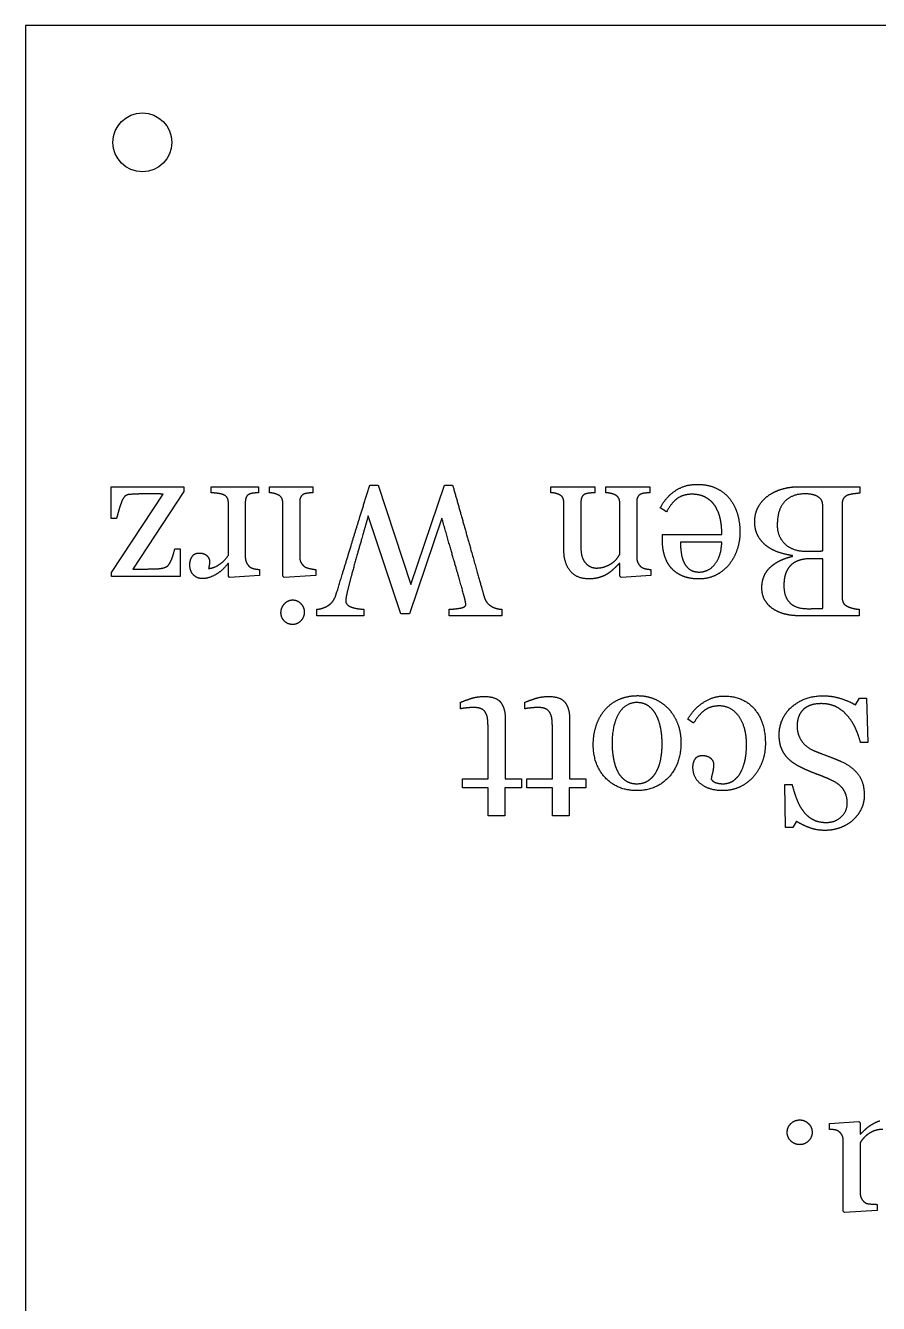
# Model space of a CAD drawing. Header units: inches. Extents: x -4.69 to 4.69, y -2.94 to 2.94.
# Drawn here: x -4.688 to -2.863, y 0.204 to 2.937 of the extents above; entities that cross this region are included whole.
import ezdxf

# ---------------------------------------------------------------- set-up
doc = ezdxf.new("R2010")
doc.units = ezdxf.units.IN
doc.layers.get('0').update_dxf_attribs({"linetype": 'CONTINUOUS'})

msp = doc.modelspace()

# ---------------------------------------------------------------- linework, layer by layer
for p, q in [((-4.5045, 1.9511), (-4.3492, 1.9511)), ((-4.5045, 1.8834), (-4.5045, 1.9511)), ((-4.3492, 1.9408), (-4.458, 1.7751)), ((-4.3492, 1.9511), (-4.3492, 1.9408)), ((-4.2905, 1.9383), (-4.2905, 1.9511)), ((-4.2905, 1.9511), (-4.1893, 1.9511)), ((-4.1893, 1.9511), (-4.1893, 1.9383)), ((-4.1656, 1.9511), (-4.0729, 1.9511)), ((-4.1656, 1.9383), (-4.1656, 1.9511)), ((-4.0729, 1.9511), (-4.0729, 1.9383)), ((-3.9513, 1.9546), (-3.9334, 1.9546)), ((-3.9334, 1.9546), (-3.8637, 1.742)), ((-3.8637, 1.742), (-3.7912, 1.9546)), ((-3.7912, 1.9546), (-3.7741, 1.9546)), ((-3.5641, 1.9511), (-3.4703, 1.9511)), ((-3.5641, 1.9383), (-3.5641, 1.9511)), ((-3.4703, 1.9511), (-3.4703, 1.9383)), ((-3.4462, 1.9383), (-3.4462, 1.9511)), ((-3.4462, 1.9511), (-3.3522, 1.9511)), ((-3.3522, 1.9511), (-3.3522, 1.9383)), ((-3.0343, 1.9511), (-2.9035, 1.9511)), ((-2.9035, 1.9511), (-2.9035, 1.9373)), ((-4.5034, 1.7673), (-4.3931, 1.9354)), ((-4.2537, 1.8048), (-4.2537, 1.9165)), ((-4.2175, 1.9185), (-4.2175, 1.8001)), ((-4.1373, 1.7597), (-4.1373, 1.9161)), ((-4.1012, 1.9185), (-4.1012, 1.8001)), ((-3.5363, 1.8171), (-3.5363, 1.9169)), ((-3.4997, 1.9185), (-3.4997, 1.8198)), ((-3.4166, 1.8062), (-3.4166, 1.9165)), ((-3.3804, 1.9185), (-3.3804, 1.8001)), ((-2.9411, 1.9136), (-2.9411, 1.7151)), ((-3.885, 1.6789), (-3.9546, 1.8886)), ((-3.3164, 1.8976), (-3.33, 1.906)), ((-2.9825, 1.8138), (-2.9825, 1.9111)), ((-4.4928, 1.8834), (-4.5045, 1.8834)), ((-3.7971, 1.8842), (-3.866, 1.6789)), ((-3.3254, 1.8363), (-3.3254, 1.8492)), ((-3.3254, 1.8492), (-3.1983, 1.8492)), ((-3.1983, 1.8328), (-3.287, 1.8328)), ((-4.3685, 1.8182), (-4.3566, 1.8182)), ((-4.3566, 1.8182), (-4.3566, 1.7593)), ((-4.2537, 1.7867), (-4.2547, 1.7867)), ((-4.2537, 1.7597), (-4.2537, 1.7867)), ((-3.4166, 1.7867), (-3.4176, 1.7867)), ((-3.4166, 1.7597), (-3.4166, 1.7867)), ((-3.0471, 1.8021), (-3.0471, 1.8038)), ((-2.9825, 1.7972), (-3.0072, 1.7972)), ((-2.9825, 1.691), (-2.9825, 1.7972)), ((-4.5034, 1.7593), (-4.5034, 1.7673)), ((-4.3566, 1.7593), (-4.5034, 1.7593)), ((-4.458, 1.7751), (-4.4311, 1.7751)), ((-4.251, 1.757), (-4.2537, 1.7597)), ((-4.1872, 1.7612), (-4.251, 1.757)), ((-4.1872, 1.7741), (-4.1872, 1.7612)), ((-4.1346, 1.757), (-4.1373, 1.7597)), ((-4.0669, 1.7612), (-4.1346, 1.757)), ((-4.0669, 1.7741), (-4.0669, 1.7612)), ((-3.4139, 1.757), (-3.4166, 1.7597)), ((-3.3501, 1.7612), (-3.4139, 1.757)), ((-3.3501, 1.7741), (-3.3501, 1.7612)), ((-4.0644, 1.675), (-4.0644, 1.6889)), ((-3.9642, 1.675), (-4.0644, 1.675)), ((-3.9642, 1.6889), (-3.9642, 1.675)), ((-3.866, 1.6789), (-3.885, 1.6789)), ((-3.7815, 1.675), (-3.7815, 1.6889)), ((-3.669, 1.675), (-3.7815, 1.675)), ((-3.669, 1.6889), (-3.669, 1.675)), ((-2.9049, 1.675), (-3.0323, 1.675)), ((-2.9049, 1.6889), (-2.9049, 1.675)), ((-3.757, 1.4758), (-3.757, 1.49)), ((-3.6195, 1.4758), (-3.6195, 1.49)), ((-2.9126, 1.4844), (-2.9042, 1.4986)), ((-2.9042, 1.4986), (-2.8886, 1.4986)), ((-2.8886, 1.4986), (-2.8859, 1.404)), ((-3.6617, 1.4559), (-3.6617, 1.326)), ((-3.5241, 1.4559), (-3.5241, 1.326)), ((-3.2587, 1.4454), (-3.2712, 1.4536)), ((-3.6983, 1.326), (-3.6983, 1.4332)), ((-3.5607, 1.326), (-3.5607, 1.4332)), ((-2.8859, 1.404), (-2.9017, 1.404)), ((-3.753, 1.3073), (-3.753, 1.326)), ((-3.753, 1.326), (-3.6983, 1.326)), ((-3.6617, 1.326), (-3.6271, 1.326)), ((-3.6271, 1.326), (-3.6271, 1.3073)), ((-3.6154, 1.3073), (-3.6154, 1.326)), ((-3.6154, 1.326), (-3.5607, 1.326)), ((-3.5241, 1.326), (-3.4895, 1.326)), ((-3.4895, 1.326), (-3.4895, 1.3073)), ((-3.0624, 1.2223), (-3.0639, 1.3139)), ((-3.0639, 1.3139), (-3.0482, 1.3139)), ((-3.6979, 1.3073), (-3.753, 1.3073)), ((-3.6979, 1.2475), (-3.6979, 1.3073)), ((-3.6271, 1.3073), (-3.6625, 1.3073)), ((-3.6625, 1.3073), (-3.6625, 1.2475)), ((-3.5603, 1.3073), (-3.6154, 1.3073)), ((-3.5603, 1.2475), (-3.5603, 1.3073)), ((-3.4895, 1.3073), (-3.5249, 1.3073)), ((-3.5249, 1.3073), (-3.5249, 1.2475)), ((-3.6625, 1.2475), (-3.6979, 1.2475)), ((-3.5249, 1.2475), (-3.5603, 1.2475)), ((-3.0388, 1.2355), (-3.0468, 1.2223)), ((-3.0468, 1.2223), (-3.0624, 1.2223)), ((-2.9682, 0.5893), (-2.9056, 0.5936)), ((-2.9682, 0.5764), (-2.9682, 0.5893)), ((-2.9056, 0.5936), (-2.9026, 0.5908)), ((-2.9026, 0.5908), (-2.9026, 0.5665)), ((-2.9388, 0.4013), (-2.9388, 0.5535)), ((-2.9026, 0.5665), (-2.9015, 0.5665)), ((-2.9023, 0.5483), (-2.9023, 0.4396)), ((-2.8661, 0.4161), (-2.8661, 0.4033)), ((-2.9359, 0.3986), (-2.9388, 0.4013)), ((-2.8661, 0.4033), (-2.9359, 0.3986))]:
    msp.add_line(p, q)
for points in [[(-4.6875, -2.9375), (4.6875, -2.9375), (4.6875, 2.9375), (-4.6875, 2.9375)], [(4.6875, 2.9375), (-4.6875, 2.9375), (-4.6875, -2.9375), (4.6875, -2.9375)]]:
    msp.add_lwpolyline(points, close=True)
msp.add_circle((-4.4375, 2.6875), 0.063)
for points in [[(-3.9908, 1.8267), (-3.9725, 1.8867), (-3.9513, 1.9546)], [(-3.7741, 1.9546), (-3.7548, 1.8865), (-3.7342, 1.8133)], [(-3.33, 1.906), (-3.318, 1.929), (-3.2977, 1.9426)], [(-3.2977, 1.9426), (-3.2775, 1.9562), (-3.2512, 1.9562)], [(-3.2512, 1.9562), (-3.2281, 1.9562), (-3.2107, 1.948)], [(-3.2107, 1.948), (-3.1932, 1.9399), (-3.182, 1.9259)], [(-3.0977, 1.9329), (-3.0847, 1.9418), (-3.0682, 1.9465)], [(-3.0682, 1.9465), (-3.0518, 1.9511), (-3.0343, 1.9511)], [(-4.4823, 1.9183), (-4.4845, 1.9126), (-4.4875, 1.9027)], [(-4.4762, 1.9294), (-4.4802, 1.9245), (-4.4823, 1.9183)], [(-4.4644, 1.9346), (-4.4722, 1.9342), (-4.4762, 1.9294)], [(-4.4428, 1.9356), (-4.4512, 1.9354), (-4.4644, 1.9346)], [(-4.4265, 1.9358), (-4.4343, 1.9358), (-4.4428, 1.9356)], [(-4.4084, 1.9357), (-4.4168, 1.9358), (-4.4265, 1.9358)], [(-4.3931, 1.9354), (-4.4001, 1.9356), (-4.4084, 1.9357)], [(-4.2772, 1.9369), (-4.2848, 1.9379), (-4.2905, 1.9383)], [(-4.2646, 1.934), (-4.2695, 1.936), (-4.2772, 1.9369)], [(-4.2563, 1.9276), (-4.259, 1.9319), (-4.2646, 1.934)], [(-4.2537, 1.9165), (-4.2537, 1.9233), (-4.2563, 1.9276)], [(-4.2149, 1.9299), (-4.2175, 1.9255), (-4.2175, 1.9185)], [(-4.2068, 1.936), (-4.2123, 1.9342), (-4.2149, 1.9299)], [(-4.1985, 1.9375), (-4.2033, 1.9371), (-4.2068, 1.936)], [(-4.1893, 1.9383), (-4.1938, 1.9379), (-4.1985, 1.9375)], [(-4.1565, 1.9368), (-4.1605, 1.9379), (-4.1656, 1.9383)], [(-4.1482, 1.934), (-4.1524, 1.9358), (-4.1565, 1.9368)], [(-4.14, 1.9274), (-4.1426, 1.9319), (-4.1482, 1.934)], [(-4.1373, 1.9161), (-4.1373, 1.9229), (-4.14, 1.9274)], [(-4.0985, 1.9299), (-4.1012, 1.9255), (-4.1012, 1.9185)], [(-4.0905, 1.936), (-4.0959, 1.9342), (-4.0985, 1.9299)], [(-4.0822, 1.9375), (-4.0869, 1.9371), (-4.0905, 1.936)], [(-4.0729, 1.9383), (-4.0774, 1.9379), (-4.0822, 1.9375)], [(-3.5547, 1.9371), (-3.5581, 1.9379), (-3.5641, 1.9383)], [(-3.5466, 1.9344), (-3.5513, 1.9364), (-3.5547, 1.9371)], [(-3.5386, 1.9279), (-3.541, 1.9321), (-3.5466, 1.9344)], [(-3.5363, 1.9169), (-3.5363, 1.9237), (-3.5386, 1.9279)], [(-3.4971, 1.9298), (-3.4997, 1.9255), (-3.4997, 1.9185)], [(-3.489, 1.936), (-3.4945, 1.9342), (-3.4971, 1.9298)], [(-3.4802, 1.9375), (-3.4855, 1.9371), (-3.489, 1.936)], [(-3.4703, 1.9383), (-3.4748, 1.9379), (-3.4802, 1.9375)], [(-3.4364, 1.9369), (-3.4411, 1.9379), (-3.4462, 1.9383)], [(-3.4275, 1.934), (-3.4316, 1.936), (-3.4364, 1.9369)], [(-3.4193, 1.9274), (-3.4221, 1.9317), (-3.4275, 1.934)], [(-3.4166, 1.9165), (-3.4166, 1.9231), (-3.4193, 1.9274)], [(-3.3778, 1.9299), (-3.3804, 1.9255), (-3.3804, 1.9185)], [(-3.3697, 1.936), (-3.3752, 1.9342), (-3.3778, 1.9299)], [(-3.3615, 1.9375), (-3.3662, 1.9371), (-3.3697, 1.936)], [(-3.3522, 1.9383), (-3.3567, 1.9379), (-3.3615, 1.9375)], [(-3.2922, 1.9269), (-3.3047, 1.9188), (-3.3164, 1.8976)], [(-3.2623, 1.935), (-3.2796, 1.935), (-3.2922, 1.9269)], [(-3.2331, 1.9285), (-3.2454, 1.935), (-3.2623, 1.935)], [(-3.2133, 1.9106), (-3.2209, 1.9219), (-3.2331, 1.9285)], [(-3.182, 1.9259), (-3.1707, 1.9118), (-3.1651, 1.8932)], [(-3.1195, 1.9095), (-3.1111, 1.9237), (-3.0977, 1.9329)], [(-3.0644, 1.9188), (-3.0798, 1.9019), (-3.0798, 1.869)], [(-3.0201, 1.9358), (-3.0491, 1.9358), (-3.0644, 1.9188)], [(-2.9924, 1.9295), (-3.0024, 1.9358), (-3.0201, 1.9358)], [(-2.9825, 1.9111), (-2.9825, 1.9233), (-2.9924, 1.9295)], [(-2.9385, 1.9254), (-2.9411, 1.9208), (-2.9411, 1.9136)], [(-2.93, 1.9327), (-2.936, 1.9299), (-2.9385, 1.9254)], [(-2.9171, 1.9357), (-2.9261, 1.9344), (-2.93, 1.9327)], [(-2.9035, 1.9373), (-2.9082, 1.9369), (-2.9171, 1.9357)], [(-4.4875, 1.9027), (-4.4905, 1.8928), (-4.4928, 1.8834)], [(-3.9546, 1.8886), (-3.9686, 1.8402), (-3.9788, 1.8041)], [(-3.2019, 1.8835), (-3.2055, 1.8989), (-3.2133, 1.9106)], [(-3.1651, 1.8932), (-3.1596, 1.8745), (-3.1596, 1.8537)], [(-3.1279, 1.876), (-3.1279, 1.8953), (-3.1195, 1.9095)], [(-3.7633, 1.7659), (-3.7747, 1.8054), (-3.7971, 1.8842)], [(-3.1983, 1.8492), (-3.1983, 1.8681), (-3.2019, 1.8835)], [(-3.1199, 1.8439), (-3.1279, 1.8572), (-3.1279, 1.876)], [(-3.0798, 1.869), (-3.0798, 1.8445), (-3.0634, 1.8288)], [(-3.321, 1.8042), (-3.3254, 1.819), (-3.3254, 1.8363)], [(-3.287, 1.8328), (-3.287, 1.822), (-3.2852, 1.8096)], [(-3.213, 1.7856), (-3.1995, 1.8026), (-3.1983, 1.8328)], [(-3.1596, 1.8537), (-3.1596, 1.835), (-3.1655, 1.817)], [(-3.0998, 1.8225), (-3.1119, 1.8307), (-3.1199, 1.8439)], [(-4.3768, 1.7918), (-4.372, 1.8019), (-4.3685, 1.8182)], [(-4.3313, 1.8016), (-4.3265, 1.8093), (-4.3164, 1.8093)], [(-4.3164, 1.8093), (-4.3055, 1.8093), (-4.2997, 1.8037)], [(-4.2745, 1.7838), (-4.2623, 1.7912), (-4.2537, 1.8048)], [(-4.0229, 1.7217), (-4.0091, 1.7667), (-3.9908, 1.8267)], [(-3.9788, 1.8041), (-3.9889, 1.7679), (-3.9955, 1.7422)], [(-3.7342, 1.8133), (-3.7136, 1.74), (-3.7065, 1.7151)], [(-3.523, 1.7713), (-3.5363, 1.7885), (-3.5363, 1.8171)], [(-3.4997, 1.8198), (-3.4997, 1.7994), (-3.4901, 1.7883)], [(-3.4222, 1.7979), (-3.4184, 1.8031), (-3.4166, 1.8062)], [(-3.3077, 1.7786), (-3.3166, 1.7895), (-3.321, 1.8042)], [(-3.2852, 1.8096), (-3.2833, 1.7971), (-3.2792, 1.7888)], [(-3.1655, 1.817), (-3.1715, 1.799), (-3.1829, 1.7846)], [(-3.0737, 1.8098), (-3.0884, 1.8144), (-3.0998, 1.8225)], [(-3.0471, 1.8038), (-3.059, 1.8052), (-3.0737, 1.8098)], [(-3.0634, 1.8288), (-3.0469, 1.813), (-3.0164, 1.813)], [(-3.0164, 1.813), (-3.0039, 1.813), (-2.9954, 1.8133)], [(-2.9954, 1.8133), (-2.9868, 1.8136), (-2.9825, 1.8138)], [(-4.4046, 1.7756), (-4.395, 1.7762), (-4.387, 1.7795)], [(-4.387, 1.7795), (-4.3816, 1.7817), (-4.3768, 1.7918)], [(-4.3362, 1.784), (-4.3362, 1.7939), (-4.3313, 1.8016)], [(-4.3285, 1.7626), (-4.3362, 1.7706), (-4.3362, 1.784)], [(-4.2997, 1.8037), (-4.294, 1.798), (-4.294, 1.7912)], [(-4.2959, 1.7764), (-4.2868, 1.7764), (-4.2745, 1.7838)], [(-4.2947, 1.7834), (-4.2953, 1.7799), (-4.2959, 1.7764)], [(-4.294, 1.7912), (-4.294, 1.7869), (-4.2947, 1.7834)], [(-4.2547, 1.7867), (-4.2667, 1.771), (-4.2815, 1.7628)], [(-4.2175, 1.8001), (-4.2175, 1.7941), (-4.2147, 1.7883)], [(-4.2147, 1.7883), (-4.2119, 1.7824), (-4.2068, 1.7789)], [(-4.2068, 1.7789), (-4.2031, 1.7766), (-4.1981, 1.7755)], [(-4.1012, 1.8001), (-4.1012, 1.7939), (-4.0983, 1.7888)], [(-4.0983, 1.7888), (-4.0955, 1.7836), (-4.0905, 1.7801)], [(-4.0905, 1.7801), (-4.0868, 1.7778), (-4.0798, 1.7761)], [(-3.4901, 1.7883), (-3.4804, 1.7772), (-3.4665, 1.7772)], [(-3.4665, 1.7772), (-3.4562, 1.7772), (-3.4476, 1.7804)], [(-3.4476, 1.7804), (-3.4391, 1.7836), (-3.4324, 1.7883)], [(-3.4324, 1.7883), (-3.426, 1.7928), (-3.4222, 1.7979)], [(-3.4176, 1.7867), (-3.4223, 1.7821), (-3.4293, 1.7755)], [(-3.3804, 1.8001), (-3.3804, 1.7935), (-3.3776, 1.788)], [(-3.3776, 1.788), (-3.3748, 1.7824), (-3.3697, 1.7789)], [(-3.3697, 1.7789), (-3.366, 1.7766), (-3.361, 1.7755)], [(-3.2833, 1.7605), (-3.2983, 1.7671), (-3.3077, 1.7786)], [(-3.2792, 1.7888), (-3.2748, 1.7799), (-3.267, 1.7743)], [(-3.2469, 1.7686), (-3.2265, 1.7686), (-3.213, 1.7856)], [(-3.1829, 1.7846), (-3.194, 1.7708), (-3.2105, 1.7623)], [(-3.1074, 1.7611), (-3.1022, 1.7725), (-3.0926, 1.7807)], [(-3.0926, 1.7807), (-3.0837, 1.7885), (-3.0721, 1.7938)], [(-3.0721, 1.7938), (-3.0605, 1.7992), (-3.0471, 1.8021)], [(-3.0528, 1.7809), (-3.06, 1.7725), (-3.0628, 1.7625)], [(-3.0344, 1.7931), (-3.0458, 1.789), (-3.0528, 1.7809)], [(-3.0072, 1.7972), (-3.0231, 1.7972), (-3.0344, 1.7931)], [(-4.4311, 1.7751), (-4.4141, 1.7751), (-4.4046, 1.7756)], [(-4.3086, 1.7546), (-4.3208, 1.7546), (-4.3285, 1.7626)], [(-4.2815, 1.7628), (-4.2963, 1.7546), (-4.3086, 1.7546)], [(-4.1981, 1.7755), (-4.193, 1.7745), (-4.1872, 1.7741)], [(-4.0798, 1.7761), (-4.0727, 1.7745), (-4.0669, 1.7741)], [(-3.7475, 1.7093), (-3.752, 1.7264), (-3.7633, 1.7659)], [(-3.482, 1.754), (-3.5096, 1.754), (-3.523, 1.7713)], [(-3.4596, 1.7572), (-3.4695, 1.754), (-3.482, 1.754)], [(-3.4425, 1.7649), (-3.4497, 1.7603), (-3.4596, 1.7572)], [(-3.4293, 1.7755), (-3.4363, 1.769), (-3.4425, 1.7649)], [(-3.361, 1.7755), (-3.3559, 1.7745), (-3.3501, 1.7741)], [(-3.2473, 1.7538), (-3.2684, 1.7538), (-3.2833, 1.7605)], [(-3.267, 1.7743), (-3.2592, 1.7686), (-3.2469, 1.7686)], [(-3.2105, 1.7623), (-3.2269, 1.7538), (-3.2473, 1.7538)], [(-3.1127, 1.7352), (-3.1127, 1.7498), (-3.1074, 1.7611)], [(-3.0628, 1.7625), (-3.0656, 1.7526), (-3.0656, 1.7389)], [(-3.9955, 1.7422), (-4.0002, 1.7241), (-4.0014, 1.7174)], [(-3.1053, 1.7068), (-3.1127, 1.7184), (-3.1127, 1.7352)], [(-3.0656, 1.7389), (-3.0656, 1.7161), (-3.0532, 1.7032)], [(-4.1412, 1.6813), (-4.1412, 1.6924), (-4.1339, 1.7006)], [(-4.1339, 1.7006), (-4.1266, 1.7089), (-4.1159, 1.7089)], [(-4.1159, 1.7089), (-4.106, 1.7089), (-4.0987, 1.701)], [(-4.0987, 1.701), (-4.0914, 1.6931), (-4.0914, 1.683)], [(-4.0531, 1.6911), (-4.0467, 1.6931), (-4.0412, 1.6964)], [(-4.0412, 1.6964), (-4.0344, 1.7007), (-4.0302, 1.7063)], [(-4.0302, 1.7063), (-4.026, 1.7118), (-4.0229, 1.7217)], [(-4.0014, 1.7174), (-4.0026, 1.7106), (-4.0026, 1.706)], [(-4.0026, 1.706), (-4.0026, 1.6994), (-3.9935, 1.6949)], [(-3.9935, 1.6949), (-3.9845, 1.6904), (-3.9642, 1.6889)], [(-3.7563, 1.6918), (-3.7459, 1.6939), (-3.7459, 1.699)], [(-3.7465, 1.7041), (-3.7471, 1.7073), (-3.7475, 1.7093)], [(-3.7459, 1.699), (-3.7459, 1.7009), (-3.7465, 1.7041)], [(-3.7065, 1.7151), (-3.7048, 1.7091), (-3.7014, 1.7044)], [(-3.7014, 1.7044), (-3.698, 1.6997), (-3.6921, 1.6959)], [(-3.6921, 1.6959), (-3.6873, 1.6926), (-3.6808, 1.6909)], [(-3.0864, 1.6883), (-3.0979, 1.6951), (-3.1053, 1.7068)], [(-3.0532, 1.7032), (-3.0408, 1.6902), (-3.014, 1.6902)], [(-2.9411, 1.7151), (-2.9411, 1.7085), (-2.9388, 1.7034)], [(-2.9388, 1.7034), (-2.9366, 1.6984), (-2.93, 1.6953)], [(-2.93, 1.6953), (-2.9241, 1.6924), (-2.9169, 1.6908)], [(-4.1341, 1.6638), (-4.1412, 1.6713), (-4.1412, 1.6813)], [(-4.0914, 1.683), (-4.0914, 1.6723), (-4.0987, 1.6643)], [(-4.0644, 1.6889), (-4.0595, 1.689), (-4.0531, 1.6911)], [(-3.7815, 1.6889), (-3.7668, 1.6896), (-3.7563, 1.6918)], [(-3.6808, 1.6909), (-3.6742, 1.6892), (-3.669, 1.6889)], [(-3.0606, 1.678), (-3.0742, 1.6809), (-3.0864, 1.6883)], [(-3.0323, 1.675), (-3.0471, 1.675), (-3.0606, 1.678)], [(-3.014, 1.6902), (-3.0078, 1.6902), (-2.9983, 1.6905)], [(-2.9983, 1.6905), (-2.9889, 1.6908), (-2.9825, 1.691)], [(-2.9169, 1.6908), (-2.9097, 1.6892), (-2.9049, 1.6889)], [(-4.1159, 1.6564), (-4.127, 1.6564), (-4.1341, 1.6638)], [(-4.0987, 1.6643), (-4.106, 1.6564), (-4.1159, 1.6564)], [(-3.4174, 1.4966), (-3.3997, 1.5042), (-3.3777, 1.5042)], [(-3.3777, 1.5042), (-3.3594, 1.5042), (-3.3428, 1.4973)], [(-3.2373, 1.49), (-3.2163, 1.5034), (-3.1939, 1.5034)], [(-3.1939, 1.5034), (-3.1523, 1.5034), (-3.1287, 1.4758)], [(-3.0486, 1.4803), (-3.0215, 1.504), (-2.9814, 1.504)], [(-2.9814, 1.504), (-2.963, 1.504), (-2.9445, 1.4983)], [(-3.757, 1.49), (-3.7444, 1.4952), (-3.7331, 1.4988)], [(-3.7437, 1.478), (-3.7531, 1.4772), (-3.757, 1.4758)], [(-3.7294, 1.4789), (-3.7343, 1.4789), (-3.7437, 1.478)], [(-3.7331, 1.4988), (-3.7218, 1.5024), (-3.7055, 1.5024)], [(-3.7127, 1.476), (-3.7189, 1.4789), (-3.7294, 1.4789)], [(-3.7033, 1.4674), (-3.7064, 1.4731), (-3.7127, 1.476)], [(-3.7055, 1.5024), (-3.6813, 1.5024), (-3.6715, 1.4903)], [(-3.6715, 1.4903), (-3.6617, 1.4781), (-3.6617, 1.4559)], [(-3.6195, 1.49), (-3.6068, 1.4952), (-3.5955, 1.4988)], [(-3.6061, 1.478), (-3.6156, 1.4772), (-3.6195, 1.4758)], [(-3.5918, 1.4789), (-3.5967, 1.4789), (-3.6061, 1.478)], [(-3.5955, 1.4988), (-3.5843, 1.5024), (-3.5679, 1.5024)], [(-3.5751, 1.476), (-3.5813, 1.4789), (-3.5918, 1.4789)], [(-3.5658, 1.4674), (-3.5689, 1.4731), (-3.5751, 1.476)], [(-3.5679, 1.5024), (-3.5438, 1.5024), (-3.534, 1.4903)], [(-3.534, 1.4903), (-3.5241, 1.4781), (-3.5241, 1.4559)], [(-3.4486, 1.4735), (-3.4352, 1.489), (-3.4174, 1.4966)], [(-3.3802, 1.4894), (-3.4046, 1.4894), (-3.4188, 1.4659)], [(-3.3554, 1.4823), (-3.3654, 1.4894), (-3.3802, 1.4894)], [(-3.3387, 1.4628), (-3.3453, 1.4752), (-3.3554, 1.4823)], [(-3.3428, 1.4973), (-3.3263, 1.4904), (-3.3134, 1.4772)], [(-3.3134, 1.4772), (-3.3008, 1.4641), (-3.2933, 1.4453)], [(-3.2712, 1.4536), (-3.2583, 1.4766), (-3.2373, 1.49)], [(-3.2036, 1.4822), (-3.2224, 1.4822), (-3.2351, 1.473)], [(-3.1615, 1.4593), (-3.1775, 1.4822), (-3.2036, 1.4822)], [(-3.0756, 1.4199), (-3.0756, 1.4565), (-3.0486, 1.4803)], [(-3.0088, 1.4836), (-3.0188, 1.4801), (-3.025, 1.4736)], [(-2.9853, 1.4871), (-2.9988, 1.4871), (-3.0088, 1.4836)], [(-2.9539, 1.4803), (-2.9674, 1.4871), (-2.9853, 1.4871)], [(-2.9303, 1.462), (-2.9404, 1.4735), (-2.9539, 1.4803)], [(-2.9445, 1.4983), (-2.926, 1.4925), (-2.9126, 1.4844)], [(-3.6992, 1.4533), (-3.7, 1.4614), (-3.7033, 1.4674)], [(-3.6983, 1.4332), (-3.6983, 1.4452), (-3.6992, 1.4533)], [(-3.5616, 1.4533), (-3.5625, 1.4614), (-3.5658, 1.4674)], [(-3.5607, 1.4332), (-3.5607, 1.4452), (-3.5616, 1.4533)], [(-3.4669, 1.4403), (-3.4605, 1.4598), (-3.4486, 1.4735)], [(-3.4188, 1.4659), (-3.4331, 1.4423), (-3.4331, 1.4009)], [(-3.3291, 1.4344), (-3.3321, 1.4503), (-3.3387, 1.4628)], [(-3.2351, 1.473), (-3.2479, 1.4638), (-3.2587, 1.4454)], [(-3.1455, 1.4003), (-3.1455, 1.4365), (-3.1615, 1.4593)], [(-3.1287, 1.4758), (-3.1052, 1.4482), (-3.1052, 1.4017)], [(-3.0343, 1.4585), (-3.0373, 1.4499), (-3.0373, 1.4386)], [(-3.025, 1.4736), (-3.0313, 1.4672), (-3.0343, 1.4585)], [(-2.9131, 1.4356), (-2.9196, 1.4497), (-2.9303, 1.462)], [(-3.4733, 1.4005), (-3.4733, 1.4207), (-3.4669, 1.4403)], [(-3.326, 1.3999), (-3.326, 1.4186), (-3.3291, 1.4344)], [(-3.2933, 1.4453), (-3.2858, 1.4266), (-3.2858, 1.4032)], [(-3.0373, 1.4386), (-3.0373, 1.422), (-3.0279, 1.4077)], [(-2.9017, 1.404), (-2.9065, 1.4215), (-2.9131, 1.4356)], [(-3.4471, 1.3282), (-3.4733, 1.3553), (-3.4733, 1.4005)], [(-3.4331, 1.4009), (-3.4331, 1.3863), (-3.4301, 1.37)], [(-3.3286, 1.3705), (-3.326, 1.3857), (-3.326, 1.3999)], [(-3.2858, 1.4032), (-3.2858, 1.3583), (-3.312, 1.3297)], [(-3.1499, 1.3608), (-3.1455, 1.3773), (-3.1455, 1.4003)], [(-3.1052, 1.4017), (-3.1052, 1.3814), (-3.1115, 1.3638)], [(-3.0714, 1.393), (-3.0756, 1.4046), (-3.0756, 1.4199)], [(-3.0279, 1.4077), (-3.0186, 1.3934), (-3.0001, 1.386)], [(-3.4301, 1.37), (-3.4272, 1.3538), (-3.4214, 1.3425)], [(-3.3374, 1.3435), (-3.3311, 1.3553), (-3.3286, 1.3705)], [(-3.2601, 1.3515), (-3.2601, 1.3612), (-3.2554, 1.3687)], [(-3.2554, 1.3687), (-3.2507, 1.3762), (-3.24, 1.3762)], [(-3.24, 1.3762), (-3.2286, 1.3762), (-3.2222, 1.3703)], [(-3.2222, 1.3703), (-3.2159, 1.3645), (-3.2159, 1.3574)], [(-3.0585, 1.3717), (-3.0673, 1.3814), (-3.0714, 1.393)], [(-3.0397, 1.3567), (-3.0505, 1.3631), (-3.0585, 1.3717)], [(-3.0001, 1.386), (-2.9875, 1.3809), (-2.9711, 1.3748)], [(-2.9711, 1.3748), (-2.9548, 1.3687), (-2.9429, 1.3633)], [(-3.4214, 1.3425), (-3.4151, 1.3304), (-3.405, 1.3231)], [(-3.3546, 1.3232), (-3.344, 1.3306), (-3.3374, 1.3435)], [(-3.2424, 1.3146), (-3.2601, 1.3281), (-3.2601, 1.3515)], [(-3.2182, 1.3394), (-3.2206, 1.3302), (-3.221, 1.3259)], [(-3.2159, 1.3574), (-3.2159, 1.3486), (-3.2182, 1.3394)], [(-3.1616, 1.3345), (-3.1544, 1.3443), (-3.1499, 1.3608)], [(-3.1115, 1.3638), (-3.1178, 1.3462), (-3.1299, 1.3318)], [(-3.0172, 1.3452), (-3.0289, 1.3503), (-3.0397, 1.3567)], [(-2.9907, 1.3346), (-3.0044, 1.3396), (-3.0172, 1.3452)], [(-2.9429, 1.3633), (-2.9196, 1.3528), (-2.9066, 1.3358)], [(-3.3806, 1.3011), (-3.4209, 1.3011), (-3.4471, 1.3282)], [(-3.405, 1.3231), (-3.3949, 1.3158), (-3.3802, 1.3158)], [(-3.312, 1.3297), (-3.3382, 1.3011), (-3.3806, 1.3011)], [(-3.3802, 1.3158), (-3.3652, 1.3158), (-3.3546, 1.3232)], [(-3.1965, 1.3011), (-3.2247, 1.3011), (-3.2424, 1.3146)], [(-3.221, 1.3259), (-3.2175, 1.3199), (-3.2106, 1.3179)], [(-3.2106, 1.3179), (-3.2037, 1.3158), (-3.1957, 1.3158)], [(-3.1957, 1.3158), (-3.1864, 1.3158), (-3.178, 1.3198)], [(-3.178, 1.3198), (-3.1695, 1.3238), (-3.1616, 1.3345)], [(-3.1299, 1.3318), (-3.1414, 1.318), (-3.1587, 1.3095)], [(-3.0482, 1.3139), (-3.0439, 1.2981), (-3.0386, 1.2837)], [(-2.9628, 1.3228), (-2.977, 1.3297), (-2.9907, 1.3346)], [(-2.9384, 1.3035), (-2.9468, 1.3153), (-2.9628, 1.3228)], [(-2.9066, 1.3358), (-2.8937, 1.3187), (-2.8937, 1.2913)], [(-3.1587, 1.3095), (-3.176, 1.3011), (-3.1965, 1.3011)], [(-2.9301, 1.2738), (-2.9301, 1.2917), (-2.9384, 1.3035)], [(-2.8937, 1.2913), (-2.8937, 1.2755), (-2.9001, 1.2619)], [(-3.0386, 1.2837), (-3.0332, 1.2693), (-3.0246, 1.2577)], [(-3.0246, 1.2577), (-3.0163, 1.2464), (-3.0042, 1.2397)], [(-2.9431, 1.2448), (-2.9301, 1.2567), (-2.9301, 1.2738)], [(-2.9001, 1.2619), (-2.9065, 1.2483), (-2.9184, 1.2376)], [(-3.0113, 1.2219), (-3.0264, 1.2277), (-3.0388, 1.2355)], [(-3.0042, 1.2397), (-2.9921, 1.233), (-2.9746, 1.233)], [(-2.9746, 1.233), (-2.9561, 1.233), (-2.9431, 1.2448)], [(-2.9184, 1.2376), (-2.9297, 1.2275), (-2.9451, 1.2218)], [(-2.9772, 1.216), (-2.9962, 1.216), (-3.0113, 1.2219)], [(-2.9451, 1.2218), (-2.9604, 1.216), (-2.9772, 1.216)], [(-3.0585, 0.5704), (-3.0585, 0.5813), (-3.0506, 0.589)], [(-3.0506, 0.589), (-3.0427, 0.5967), (-3.0318, 0.5967)], [(-3.0318, 0.5967), (-3.0209, 0.5967), (-3.0131, 0.589)], [(-3.0131, 0.589), (-3.0052, 0.5813), (-3.0052, 0.5704)], [(-2.9575, 0.5756), (-2.9624, 0.5762), (-2.9682, 0.5764)], [(-2.9491, 0.5727), (-2.9526, 0.5749), (-2.9575, 0.5756)], [(-2.9015, 0.5665), (-2.8968, 0.5714), (-2.891, 0.5769)], [(-2.891, 0.5769), (-2.8852, 0.5825), (-2.8776, 0.5869)], [(-2.8776, 0.5869), (-2.8688, 0.5922), (-2.8607, 0.5949)], [(-2.8538, 0.5764), (-2.8645, 0.5764), (-2.8729, 0.5731)], [(-3.0506, 0.5516), (-3.0585, 0.5595), (-3.0585, 0.5704)], [(-3.0318, 0.5438), (-3.0427, 0.5438), (-3.0506, 0.5516)], [(-3.0131, 0.5516), (-3.0209, 0.5438), (-3.0318, 0.5438)], [(-3.0052, 0.5704), (-3.0052, 0.5595), (-3.0131, 0.5516)], [(-2.9416, 0.5648), (-2.9443, 0.5694), (-2.9491, 0.5727)], [(-2.9388, 0.5535), (-2.9388, 0.5601), (-2.9416, 0.5648)], [(-2.8961, 0.5567), (-2.9001, 0.5522), (-2.9023, 0.5483)], [(-2.8869, 0.5654), (-2.8921, 0.5613), (-2.8961, 0.5567)], [(-2.8729, 0.5731), (-2.8812, 0.5698), (-2.8869, 0.5654)], [(-2.9023, 0.4396), (-2.9023, 0.4332), (-2.8995, 0.4283)], [(-2.8995, 0.4283), (-2.8968, 0.4233), (-2.8919, 0.4198)], [(-2.8919, 0.4198), (-2.8884, 0.4175), (-2.8815, 0.417)], [(-2.8815, 0.417), (-2.8746, 0.4165), (-2.8661, 0.4161)]]:
    msp.add_open_spline(points, degree=2)

doc.saveas('drawing.dxf')
